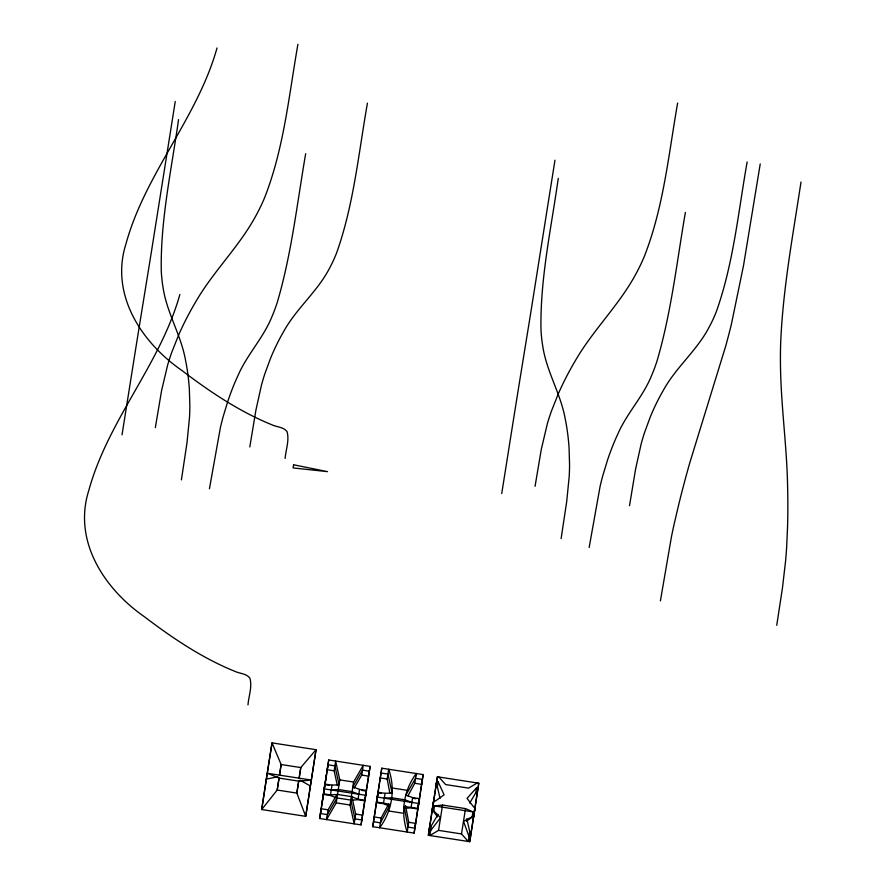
<?xml version="1.0" encoding="UTF-8"?>
<svg xmlns="http://www.w3.org/2000/svg" width="886" height="886" viewBox="0 0 886 886"><rect width="100%" height="100%" fill="white"/><g stroke="black" fill="none" stroke-linecap="round" stroke-linejoin="round"><path stroke-width="1.33" d="M266.276 779.137L261.702 809.527L305.714 816.338L316.036 749.689L272.024 742.878L266.276 779.137L277.949 776.756M279.046 777.842L277.207 790.046L261.702 809.527L272.024 742.878L281.139 764.529L279.511 775.383M298.693 780.876L296.843 793.092L305.714 816.338L316.036 749.689L300.786 767.564L299.103 778.196M299.147 778.417L300.786 767.564L281.139 764.529L279.455 775.161M324.055 789.581L328.739 759.989L370.115 766.39L364.977 800.235L358.077 799.172L351.354 796.592L353.58 782.017L363.216 765.316L362.496 770.133L352.861 786.846L359.583 789.415L366.483 790.478L361.067 824.899L319.691 818.498L324.83 784.653L329.426 785.361M328.739 759.989L323.6 793.834L330.5 794.897L337.555 794.465L351.354 796.592M337.555 794.332L336.226 802.871L326.591 819.561L326.956 817.158M337.045 794.321L328.097 809.815L326.591 819.561M330.5 794.897L332.006 785.151L339.061 784.708L334.908 765.869L335.639 761.052L339.792 779.89L337.555 794.465M351.343 796.459L350.014 805.009L354.178 823.825L355.685 814.079L351.82 796.603M358.077 799.172L359.583 789.415M361.067 824.899L365.242 797.19M365.486 795.872L366.206 791.054L361.61 790.334M405.566 805.573L408.723 822.286L407.217 832.032C400.262 812.451 403.783 790.079 416.265 773.522L415.534 778.34L405.899 795.041L412.632 797.621L419.521 798.685L414.116 833.095L372.74 826.704L377.879 792.848L381.323 793.391M377.425 797.101L418.801 803.502L423.154 774.585L381.777 768.184L376.639 802.04L390.327 804.399L380.415 822.839L379.629 827.768C392.177 811.199 395.665 788.817 388.677 769.258L387.171 779.004L389.84 793.158M388.566 804.189L381.135 818.011L380.415 822.839L373.515 821.765M383.538 803.104L385.045 793.347L392.11 792.915L387.946 774.076L381.058 773.013M408.723 822.286L415.623 823.349L414.892 828.166L407.992 827.103L404.116 806.537L411.126 807.367L412.632 797.621M414.116 833.095L418.469 804.178M418.746 803.613L418.015 808.431L411.126 807.367M418.701 802.86L419.255 799.25M422.378 779.525L421.647 784.343L414.748 783.268L407.937 795.949M478.052 788.008L476.579 787.776L467.044 798.364L473.678 807.057L475.151 807.29L469.735 841.7L428.359 835.299L432.711 806.382M433.498 801.453L432.268 810.635L433.741 810.867L440.552 817.723L430.618 830.592L429.832 835.531L438.548 830.381L461.495 833.936L468.262 841.467L469.768 831.721L466.811 818.786M436.621 781.729L435.901 786.547L437.374 786.768L440.032 798.419M470.521 836.772L469.037 836.539L463.5 821.267L472.16 816.803L473.645 817.036L478.783 783.191L437.407 776.789L433.044 805.706L474.42 812.108M431.338 825.774L430.618 830.592L429.145 830.37L429.865 825.553L431.338 825.774L438.061 814.345M469.735 841.7L474.874 807.855M122.024 434.871L131.737 373.615A419.532 1.573 -81.2 0 1 133.531 362.363L135.923 347.39A502.628 1.883 -81.2 0 1 139.977 322.194L149.346 264.571A323.755 1.218 -81.2 0 0 151.694 249.963L175.251 101.491M178.551 119.588C171.496 169.846 160.311 220.071 161.285 271.072A323.755 168.473 -44.5 0 0 163.068 287.662C166.889 313.068 181.22 335.329 185.595 360.591A502.628 261.558 -44.5 0 1 189.371 389.563L189.848 405.899A419.532 218.31 -44.5 0 1 189.471 417.838L186.979 442.945L181.397 479.88M155.349 427.617L161.584 390.582L167.675 364.899A419.532 298.305 -0.3 0 1 171.729 352.384L178.695 334.864A502.628 357.39 -0.3 0 1 195.23 302.68C212.607 272.146 238.5 247.493 255.401 216.66A323.755 230.205 -0.3 0 0 264.338 198.364C283.83 149.213 288.836 95.987 297.917 44.3M209.439 488.762L220.415 427.462A419.532 157.265 75.8 0 1 223.294 416.165L227.89 401.114A502.628 188.408 75.8 0 1 237.946 375.664C246.917 354.81 263.22 338.153 271.769 317.077A323.755 121.36 75.8 0 0 277.285 302.336C291.572 253.861 297.109 203.359 305.67 153.677M249.797 446.976L255.921 410.118L261.392 385.421A419.532 230.227 59.2 0 1 264.814 373.903L270.507 358.398A502.628 275.834 59.2 0 1 283.553 331.741C296.157 308.605 317.443 291.66 329.548 268.203A323.755 177.665 59.2 0 0 336.647 252.831C353.78 204.666 358.564 153.267 367.424 103.197M285.126 458.439C285.813 449.623 289.534 440.397 287.064 431.626C283.454 426.797 276.41 427.13 271.371 424.571C238.877 411.281 209.45 391.457 181.619 370.27C141.295 342.306 109.742 294.23 126.045 243.639C145.249 173.545 197.534 117.727 217.015 47.977M247.98 704.935C248.667 696.119 252.388 686.894 249.907 678.133C246.297 673.305 239.264 673.637 234.225 671.079C201.72 657.789 172.294 637.953 144.473 616.778C104.138 588.802 72.597 540.737 88.899 490.135C108.092 420.042 160.377 364.224 179.858 294.484M279.101 778.096L277.207 790.046L296.843 793.092L298.737 781.131L311.451 780.079L267.439 773.279L279.101 778.096L298.737 781.131M320.422 813.68L321.197 808.741L328.097 809.815M321.873 804.045L326.557 774.442M319.691 818.498L324.387 788.905L365.752 795.296M334.133 770.809L334.908 765.869L328.008 764.806L327.233 769.735L334.133 770.809L337.389 785.605M354.145 788.197L361.709 775.073L362.496 770.133L369.384 771.208M365.287 797.101L364.7 800.8L357.8 799.737L351.919 800.113M365.431 795.982L370.115 766.39M381.777 768.184L376.362 802.605L383.261 803.668L388.865 805.828M372.74 826.704L378.145 792.283L385.045 793.347M414.748 783.268L415.534 778.34L422.434 779.403M415.866 775.992L416.265 773.522M418.524 804.067L417.738 809.007L410.849 807.932L404.957 808.32M418.668 802.949L423.154 774.585M437.407 776.789L431.991 811.211L433.464 811.432L437.606 816.87M428.359 835.299L433.775 800.889L435.247 801.11L444.096 794.82L438.149 781.84L436.676 781.607M437.374 786.768L438.149 781.84M433.741 810.867L434.517 805.939L442.557 805.064L465.504 808.608L472.947 811.875L472.16 816.803M438.548 830.381L442.557 805.064M501.731 493.58L511.443 432.335A419.532 1.573 -81.2 0 1 513.238 421.083L515.63 406.109A502.628 1.883 -81.2 0 1 519.683 380.902L529.053 323.29A323.755 1.218 -81.2 0 0 531.401 308.682L554.968 160.211M558.269 178.307C551.214 228.566 540.017 278.791 540.992 329.791A323.755 168.473 -44.5 0 0 542.786 346.382C546.607 371.788 560.927 394.048 565.301 419.311A502.628 261.558 -44.5 0 1 569.089 448.283L569.565 464.618A419.532 218.31 -44.5 0 1 569.189 476.557L566.697 501.664L561.115 538.599M461.495 833.936L465.504 808.608M469.746 803.015L475.793 792.715L476.579 787.776M478.783 783.191L473.368 817.601L471.895 817.379L466.357 821.322M535.055 486.336L541.302 449.302L547.382 423.619A419.532 298.305 -0.3 0 1 551.435 411.104L558.401 393.583A502.628 357.39 -0.3 0 1 574.936 361.399C592.324 330.866 618.207 306.213 635.118 275.38A323.755 230.205 -0.3 0 0 644.056 257.084C663.536 207.933 668.553 154.707 677.635 103.02M589.157 547.482L600.132 486.181A419.532 157.265 75.8 0 1 603.012 474.885L607.608 459.834A502.628 188.408 75.8 0 1 617.664 434.384C626.623 413.529 642.937 396.873 651.487 375.797A323.755 121.36 75.8 0 0 657.002 361.056C671.289 312.57 676.815 262.079 685.387 212.396M629.514 505.696L635.639 468.838L641.11 444.141A419.532 230.227 59.2 0 1 644.532 432.623L650.224 417.118A502.628 275.834 59.2 0 1 663.271 390.46C675.874 367.325 697.149 350.38 709.265 326.923A323.755 177.665 59.2 0 0 716.364 311.551C733.497 263.386 738.282 211.987 747.142 161.916M660.402 600.907L671.477 536.617A419.532 111.592 -65.4 0 1 674.445 522.751L679.23 502.473A502.628 133.686 -65.4 0 1 689.784 462.802L725.656 346.271A323.755 86.108 -65.4 0 0 731.437 324.021L743.531 265.479L760.232 163.943M800.999 182.029C792.926 235.421 782.914 288.747 780.677 342.816A323.755 129.234 73.9 0 0 780.477 365.53C780.976 405.677 786.801 445.525 787.588 485.65A502.628 200.635 73.9 0 1 787.576 526.206L786.668 546.795A419.532 167.465 73.9 0 1 785.605 560.838L782.449 587.994L776.745 625.306M477.299 782.958L468.594 788.119L445.647 784.575L438.88 777.022M331.275 789.969L338.341 789.526L352.13 791.663L358.863 794.233M384.314 798.175L391.379 797.732L405.168 799.859L411.901 802.439M361.709 775.073L368.609 776.136M380.271 777.941L387.171 779.004M475.793 792.715L477.277 792.937M339.792 779.89L353.58 782.017M392.83 788.086L406.63 790.223M325.107 784.088L332.006 785.151M413.507 798.364L415.8 798.718M323.324 794.399L330.223 795.473L335.827 797.621M336.226 802.871L350.014 805.009M389.264 811.078L403.052 813.215M355.685 814.079L362.573 815.142M374.246 816.947L381.135 818.011M469.768 831.721L471.241 831.943M320.477 813.569L327.366 814.633L337.001 797.943L350.801 800.08L354.954 818.897L361.853 819.96M300.033 780.167L310.299 785.937M293.576 464.773L293.1 467.93L327.521 471.64L293.576 464.773"/></g></svg>
